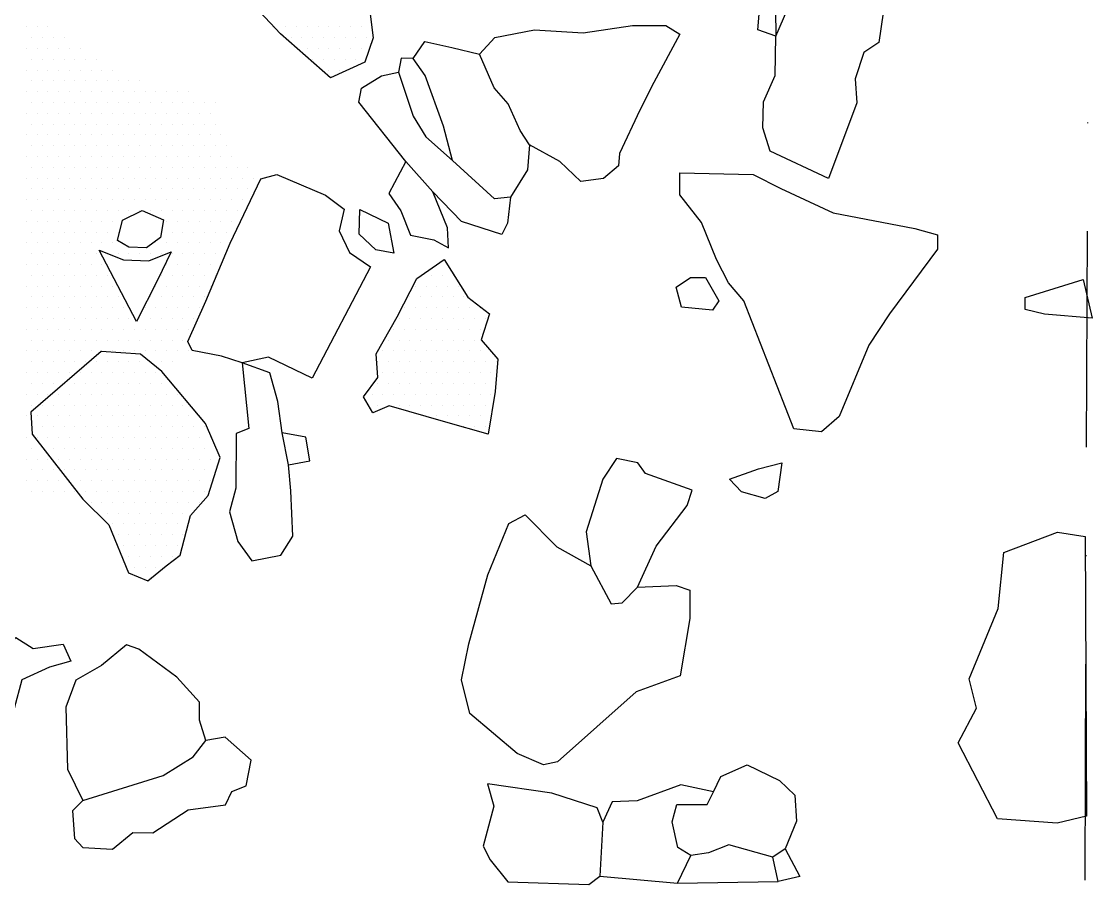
# Model space of a CAD drawing. Header units: metres. Extents: x 106 to 338, y -1660 to -1318.
# Drawn here: x 208.8 to 333.1, y -1660.5 to -1560.6 of the extents above; entities that cross this region are included whole.
import ezdxf

# ---------------------------------------------------------------- set-up
doc = ezdxf.new("R2010")
doc.units = ezdxf.units.M
doc.header["$LTSCALE"] = 25
doc.header["$MEASUREMENT"] = 0
doc.linetypes.add('STRICHPUNKTX2', pattern=[2, 1, -0.5, 0, -0.5])
doc.layers.get('0').update_dxf_attribs({"linetype": 'CONTINUOUS'})
for name, color, linetype in [('GRABUNGSGRENZE', 3, 'STRICHPUNKTX2'), ('STEINE', 4, 'CONTINUOUS'), ('STEINESCHRAFF', 4, 'CONTINUOUS')]:
    doc.layers.add(name, color=color, linetype=linetype)

# ---------------------------------------------------------------- blocks, each defined once
blk = doc.blocks.new('*X3')
at = {"color": 0}
for p, q in [((209.375, -1561.25), (209.375, -1561.25)), ((210.625, -1561.25), (210.625, -1561.25)), ((211.875, -1561.25), (211.875, -1561.25)), ((210, -1562.5), (210, -1562.5)), ((211.25, -1562.5), (211.25, -1562.5)), ((212.5, -1562.5), (212.5, -1562.5)), ((213.75, -1562.5), (213.75, -1562.5)), ((209.375, -1563.75), (209.375, -1563.75)), ((210.625, -1563.75), (210.625, -1563.75)), ((211.875, -1563.75), (211.875, -1563.75)), ((213.125, -1563.75), (213.125, -1563.75)), ((214.375, -1563.75), (214.375, -1563.75)), ((215.625, -1563.75), (215.625, -1563.75)), ((210, -1565), (210, -1565)), ((211.25, -1565), (211.25, -1565)), ((212.5, -1565), (212.5, -1565)), ((213.75, -1565), (213.75, -1565)), ((215, -1565), (215, -1565)), ((216.25, -1565), (216.25, -1565)), ((217.5, -1565), (217.5, -1565)), ((209.375, -1566.25), (209.375, -1566.25)), ((210.625, -1566.25), (210.625, -1566.25)), ((211.875, -1566.25), (211.875, -1566.25)), ((213.125, -1566.25), (213.125, -1566.25)), ((214.375, -1566.25), (214.375, -1566.25)), ((215.625, -1566.25), (215.625, -1566.25)), ((216.875, -1566.25), (216.875, -1566.25)), ((218.125, -1566.25), (218.125, -1566.25)), ((219.375, -1566.25), (219.375, -1566.25)), ((210, -1567.5), (210, -1567.5)), ((211.25, -1567.5), (211.25, -1567.5)), ((212.5, -1567.5), (212.5, -1567.5)), ((213.75, -1567.5), (213.75, -1567.5)), ((215, -1567.5), (215, -1567.5)), ((216.25, -1567.5), (216.25, -1567.5)), ((217.5, -1567.5), (217.5, -1567.5)), ((218.75, -1567.5), (218.75, -1567.5)), ((220, -1567.5), (220, -1567.5)), ((221.25, -1567.5), (221.25, -1567.5)), ((222.5, -1567.5), (222.5, -1567.5)), ((209.375, -1568.75), (209.375, -1568.75)), ((210.625, -1568.75), (210.625, -1568.75)), ((211.875, -1568.75), (211.875, -1568.75)), ((213.125, -1568.75), (213.125, -1568.75)), ((214.375, -1568.75), (214.375, -1568.75)), ((215.625, -1568.75), (215.625, -1568.75)), ((216.875, -1568.75), (216.875, -1568.75)), ((218.125, -1568.75), (218.125, -1568.75)), ((219.375, -1568.75), (219.375, -1568.75)), ((220.625, -1568.75), (220.625, -1568.75)), ((221.875, -1568.75), (221.875, -1568.75)), ((223.125, -1568.75), (223.125, -1568.75)), ((224.375, -1568.75), (224.375, -1568.75)), ((225.625, -1568.75), (225.625, -1568.75)), ((226.875, -1568.75), (226.875, -1568.75)), ((228.125, -1568.75), (228.125, -1568.75)), ((210, -1570), (210, -1570)), ((211.25, -1570), (211.25, -1570)), ((212.5, -1570), (212.5, -1570)), ((213.75, -1570), (213.75, -1570)), ((215, -1570), (215, -1570)), ((216.25, -1570), (216.25, -1570)), ((217.5, -1570), (217.5, -1570)), ((218.75, -1570), (218.75, -1570)), ((220, -1570), (220, -1570)), ((221.25, -1570), (221.25, -1570)), ((222.5, -1570), (222.5, -1570)), ((223.75, -1570), (223.75, -1570)), ((225, -1570), (225, -1570)), ((226.25, -1570), (226.25, -1570)), ((227.5, -1570), (227.5, -1570)), ((228.75, -1570), (228.75, -1570)), ((230, -1570), (230, -1570)), ((231.25, -1570), (231.25, -1570)), ((209.375, -1571.25), (209.375, -1571.25)), ((210.625, -1571.25), (210.625, -1571.25)), ((211.875, -1571.25), (211.875, -1571.25)), ((213.125, -1571.25), (213.125, -1571.25)), ((214.375, -1571.25), (214.375, -1571.25)), ((215.625, -1571.25), (215.625, -1571.25)), ((216.875, -1571.25), (216.875, -1571.25)), ((218.125, -1571.25), (218.125, -1571.25)), ((219.375, -1571.25), (219.375, -1571.25)), ((220.625, -1571.25), (220.625, -1571.25)), ((221.875, -1571.25), (221.875, -1571.25)), ((223.125, -1571.25), (223.125, -1571.25)), ((224.375, -1571.25), (224.375, -1571.25)), ((225.625, -1571.25), (225.625, -1571.25)), ((226.875, -1571.25), (226.875, -1571.25)), ((228.125, -1571.25), (228.125, -1571.25)), ((229.375, -1571.25), (229.375, -1571.25)), ((230.625, -1571.25), (230.625, -1571.25)), ((210, -1572.5), (210, -1572.5)), ((211.25, -1572.5), (211.25, -1572.5)), ((212.5, -1572.5), (212.5, -1572.5)), ((213.75, -1572.5), (213.75, -1572.5)), ((215, -1572.5), (215, -1572.5)), ((216.25, -1572.5), (216.25, -1572.5)), ((217.5, -1572.5), (217.5, -1572.5)), ((218.75, -1572.5), (218.75, -1572.5)), ((220, -1572.5), (220, -1572.5)), ((221.25, -1572.5), (221.25, -1572.5)), ((222.5, -1572.5), (222.5, -1572.5)), ((223.75, -1572.5), (223.75, -1572.5)), ((225, -1572.5), (225, -1572.5)), ((226.25, -1572.5), (226.25, -1572.5)), ((227.5, -1572.5), (227.5, -1572.5)), ((228.75, -1572.5), (228.75, -1572.5)), ((230, -1572.5), (230, -1572.5)), ((231.25, -1572.5), (231.25, -1572.5)), ((209.375, -1573.75), (209.375, -1573.75)), ((210.625, -1573.75), (210.625, -1573.75)), ((211.875, -1573.75), (211.875, -1573.75)), ((213.125, -1573.75), (213.125, -1573.75)), ((214.375, -1573.75), (214.375, -1573.75)), ((215.625, -1573.75), (215.625, -1573.75)), ((216.875, -1573.75), (216.875, -1573.75)), ((218.125, -1573.75), (218.125, -1573.75)), ((219.375, -1573.75), (219.375, -1573.75)), ((220.625, -1573.75), (220.625, -1573.75)), ((221.875, -1573.75), (221.875, -1573.75)), ((223.125, -1573.75), (223.125, -1573.75)), ((224.375, -1573.75), (224.375, -1573.75)), ((225.625, -1573.75), (225.625, -1573.75)), ((226.875, -1573.75), (226.875, -1573.75)), ((228.125, -1573.75), (228.125, -1573.75)), ((229.375, -1573.75), (229.375, -1573.75)), ((230.625, -1573.75), (230.625, -1573.75)), ((231.875, -1573.75), (231.875, -1573.75)), ((210, -1575), (210, -1575)), ((211.25, -1575), (211.25, -1575)), ((212.5, -1575), (212.5, -1575)), ((213.75, -1575), (213.75, -1575)), ((215, -1575), (215, -1575)), ((216.25, -1575), (216.25, -1575)), ((217.5, -1575), (217.5, -1575)), ((218.75, -1575), (218.75, -1575)), ((220, -1575), (220, -1575)), ((221.25, -1575), (221.25, -1575)), ((222.5, -1575), (222.5, -1575)), ((223.75, -1575), (223.75, -1575)), ((225, -1575), (225, -1575)), ((226.25, -1575), (226.25, -1575)), ((227.5, -1575), (227.5, -1575)), ((228.75, -1575), (228.75, -1575)), ((230, -1575), (230, -1575)), ((231.25, -1575), (231.25, -1575)), ((232.5, -1575), (232.5, -1575)), ((209.375, -1576.25), (209.375, -1576.25)), ((210.625, -1576.25), (210.625, -1576.25)), ((211.875, -1576.25), (211.875, -1576.25)), ((213.125, -1576.25), (213.125, -1576.25)), ((214.375, -1576.25), (214.375, -1576.25)), ((215.625, -1576.25), (215.625, -1576.25)), ((216.875, -1576.25), (216.875, -1576.25)), ((218.125, -1576.25), (218.125, -1576.25)), ((219.375, -1576.25), (219.375, -1576.25)), ((220.625, -1576.25), (220.625, -1576.25)), ((221.875, -1576.25), (221.875, -1576.25)), ((223.125, -1576.25), (223.125, -1576.25)), ((224.375, -1576.25), (224.375, -1576.25)), ((225.625, -1576.25), (225.625, -1576.25)), ((226.875, -1576.25), (226.875, -1576.25)), ((228.125, -1576.25), (228.125, -1576.25)), ((229.375, -1576.25), (229.375, -1576.25)), ((230.625, -1576.25), (230.625, -1576.25)), ((231.875, -1576.25), (231.875, -1576.25)), ((233.125, -1576.25), (233.125, -1576.25)), ((210, -1577.5), (210, -1577.5)), ((211.25, -1577.5), (211.25, -1577.5)), ((212.5, -1577.5), (212.5, -1577.5)), ((213.75, -1577.5), (213.75, -1577.5)), ((215, -1577.5), (215, -1577.5)), ((216.25, -1577.5), (216.25, -1577.5)), ((217.5, -1577.5), (217.5, -1577.5)), ((218.75, -1577.5), (218.75, -1577.5)), ((220, -1577.5), (220, -1577.5)), ((221.25, -1577.5), (221.25, -1577.5)), ((222.5, -1577.5), (222.5, -1577.5)), ((223.75, -1577.5), (223.75, -1577.5)), ((225, -1577.5), (225, -1577.5)), ((226.25, -1577.5), (226.25, -1577.5)), ((227.5, -1577.5), (227.5, -1577.5)), ((228.75, -1577.5), (228.75, -1577.5)), ((230, -1577.5), (230, -1577.5)), ((231.25, -1577.5), (231.25, -1577.5)), ((232.5, -1577.5), (232.5, -1577.5)), ((233.75, -1577.5), (233.75, -1577.5)), ((235, -1577.5), (235, -1577.5)), ((209.375, -1578.75), (209.375, -1578.75)), ((210.625, -1578.75), (210.625, -1578.75)), ((211.875, -1578.75), (211.875, -1578.75)), ((213.125, -1578.75), (213.125, -1578.75)), ((214.375, -1578.75), (214.375, -1578.75)), ((215.625, -1578.75), (215.625, -1578.75)), ((216.875, -1578.75), (216.875, -1578.75)), ((218.125, -1578.75), (218.125, -1578.75)), ((219.375, -1578.75), (219.375, -1578.75)), ((220.625, -1578.75), (220.625, -1578.75)), ((221.875, -1578.75), (221.875, -1578.75)), ((223.125, -1578.75), (223.125, -1578.75)), ((224.375, -1578.75), (224.375, -1578.75)), ((225.625, -1578.75), (225.625, -1578.75)), ((226.875, -1578.75), (226.875, -1578.75)), ((228.125, -1578.75), (228.125, -1578.75)), ((229.375, -1578.75), (229.375, -1578.75)), ((230.625, -1578.75), (230.625, -1578.75)), ((231.875, -1578.75), (231.875, -1578.75)), ((233.125, -1578.75), (233.125, -1578.75)), ((234.375, -1578.75), (234.375, -1578.75)), ((235.625, -1578.75), (235.625, -1578.75)), ((210, -1580), (210, -1580)), ((211.25, -1580), (211.25, -1580)), ((212.5, -1580), (212.5, -1580)), ((213.75, -1580), (213.75, -1580)), ((215, -1580), (215, -1580)), ((216.25, -1580), (216.25, -1580)), ((217.5, -1580), (217.5, -1580)), ((218.75, -1580), (218.75, -1580)), ((220, -1580), (220, -1580)), ((221.25, -1580), (221.25, -1580)), ((222.5, -1580), (222.5, -1580)), ((223.75, -1580), (223.75, -1580)), ((225, -1580), (225, -1580)), ((226.25, -1580), (226.25, -1580)), ((227.5, -1580), (227.5, -1580)), ((228.75, -1580), (228.75, -1580)), ((230, -1580), (230, -1580)), ((231.25, -1580), (231.25, -1580)), ((232.5, -1580), (232.5, -1580)), ((233.75, -1580), (233.75, -1580)), ((235, -1580), (235, -1580)), ((209.375, -1581.25), (209.375, -1581.25)), ((210.625, -1581.25), (210.625, -1581.25)), ((211.875, -1581.25), (211.875, -1581.25)), ((213.125, -1581.25), (213.125, -1581.25)), ((214.375, -1581.25), (214.375, -1581.25)), ((215.625, -1581.25), (215.625, -1581.25)), ((216.875, -1581.25), (216.875, -1581.25)), ((218.125, -1581.25), (218.125, -1581.25)), ((219.375, -1581.25), (219.375, -1581.25)), ((220.625, -1581.25), (220.625, -1581.25)), ((221.875, -1581.25), (221.875, -1581.25)), ((223.125, -1581.25), (223.125, -1581.25)), ((224.375, -1581.25), (224.375, -1581.25)), ((225.625, -1581.25), (225.625, -1581.25)), ((226.875, -1581.25), (226.875, -1581.25)), ((228.125, -1581.25), (228.125, -1581.25)), ((229.375, -1581.25), (229.375, -1581.25)), ((230.625, -1581.25), (230.625, -1581.25)), ((231.875, -1581.25), (231.875, -1581.25)), ((233.125, -1581.25), (233.125, -1581.25)), ((234.375, -1581.25), (234.375, -1581.25)), ((210, -1582.5), (210, -1582.5)), ((211.25, -1582.5), (211.25, -1582.5)), ((212.5, -1582.5), (212.5, -1582.5)), ((213.75, -1582.5), (213.75, -1582.5)), ((215, -1582.5), (215, -1582.5)), ((216.25, -1582.5), (216.25, -1582.5)), ((217.5, -1582.5), (217.5, -1582.5)), ((218.75, -1582.5), (218.75, -1582.5)), ((220, -1582.5), (220, -1582.5)), ((221.25, -1582.5), (221.25, -1582.5)), ((222.5, -1582.5), (222.5, -1582.5)), ((223.75, -1582.5), (223.75, -1582.5)), ((225, -1582.5), (225, -1582.5)), ((226.25, -1582.5), (226.25, -1582.5)), ((227.5, -1582.5), (227.5, -1582.5)), ((228.75, -1582.5), (228.75, -1582.5)), ((230, -1582.5), (230, -1582.5)), ((231.25, -1582.5), (231.25, -1582.5)), ((232.5, -1582.5), (232.5, -1582.5)), ((233.75, -1582.5), (233.75, -1582.5)), ((209.375, -1583.75), (209.375, -1583.75)), ((210.625, -1583.75), (210.625, -1583.75)), ((211.875, -1583.75), (211.875, -1583.75)), ((213.125, -1583.75), (213.125, -1583.75)), ((214.375, -1583.75), (214.375, -1583.75)), ((215.625, -1583.75), (215.625, -1583.75)), ((216.875, -1583.75), (216.875, -1583.75)), ((218.125, -1583.75), (218.125, -1583.75)), ((219.375, -1583.75), (219.375, -1583.75)), ((225.625, -1583.75), (225.625, -1583.75)), ((226.875, -1583.75), (226.875, -1583.75)), ((228.125, -1583.75), (228.125, -1583.75)), ((229.375, -1583.75), (229.375, -1583.75)), ((230.625, -1583.75), (230.625, -1583.75)), ((231.875, -1583.75), (231.875, -1583.75)), ((233.125, -1583.75), (233.125, -1583.75)), ((210, -1585), (210, -1585)), ((211.25, -1585), (211.25, -1585)), ((212.5, -1585), (212.5, -1585)), ((213.75, -1585), (213.75, -1585)), ((215, -1585), (215, -1585)), ((216.25, -1585), (216.25, -1585)), ((217.5, -1585), (217.5, -1585)), ((218.75, -1585), (218.75, -1585)), ((220, -1585), (220, -1585)), ((226.25, -1585), (226.25, -1585)), ((227.5, -1585), (227.5, -1585)), ((228.75, -1585), (228.75, -1585)), ((230, -1585), (230, -1585)), ((231.25, -1585), (231.25, -1585)), ((232.5, -1585), (232.5, -1585)), ((209.375, -1586.25), (209.375, -1586.25)), ((210.625, -1586.25), (210.625, -1586.25)), ((211.875, -1586.25), (211.875, -1586.25)), ((213.125, -1586.25), (213.125, -1586.25)), ((214.375, -1586.25), (214.375, -1586.25)), ((215.625, -1586.25), (215.625, -1586.25)), ((216.875, -1586.25), (216.875, -1586.25)), ((218.125, -1586.25), (218.125, -1586.25)), ((219.375, -1586.25), (219.375, -1586.25)), ((224.375, -1586.25), (224.375, -1586.25)), ((225.625, -1586.25), (225.625, -1586.25)), ((226.875, -1586.25), (226.875, -1586.25)), ((228.125, -1586.25), (228.125, -1586.25)), ((229.375, -1586.25), (229.375, -1586.25)), ((230.625, -1586.25), (230.625, -1586.25)), ((231.875, -1586.25), (231.875, -1586.25)), ((210, -1587.5), (210, -1587.5)), ((211.25, -1587.5), (211.25, -1587.5)), ((212.5, -1587.5), (212.5, -1587.5)), ((213.75, -1587.5), (213.75, -1587.5)), ((215, -1587.5), (215, -1587.5)), ((216.25, -1587.5), (216.25, -1587.5)), ((217.5, -1587.5), (217.5, -1587.5)), ((220, -1587.5), (220, -1587.5)), ((221.25, -1587.5), (221.25, -1587.5)), ((222.5, -1587.5), (222.5, -1587.5)), ((223.75, -1587.5), (223.75, -1587.5)), ((225, -1587.5), (225, -1587.5)), ((226.25, -1587.5), (226.25, -1587.5)), ((227.5, -1587.5), (227.5, -1587.5)), ((228.75, -1587.5), (228.75, -1587.5)), ((230, -1587.5), (230, -1587.5)), ((231.25, -1587.5), (231.25, -1587.5)), ((209.375, -1588.75), (209.375, -1588.75)), ((210.625, -1588.75), (210.625, -1588.75)), ((211.875, -1588.75), (211.875, -1588.75)), ((213.125, -1588.75), (213.125, -1588.75)), ((214.375, -1588.75), (214.375, -1588.75)), ((215.625, -1588.75), (215.625, -1588.75)), ((216.875, -1588.75), (216.875, -1588.75)), ((218.125, -1588.75), (218.125, -1588.75)), ((225.625, -1588.75), (225.625, -1588.75)), ((226.875, -1588.75), (226.875, -1588.75)), ((228.125, -1588.75), (228.125, -1588.75)), ((229.375, -1588.75), (229.375, -1588.75)), ((230.625, -1588.75), (230.625, -1588.75)), ((231.875, -1588.75), (231.875, -1588.75)), ((210, -1590), (210, -1590)), ((211.25, -1590), (211.25, -1590)), ((212.5, -1590), (212.5, -1590)), ((213.75, -1590), (213.75, -1590)), ((215, -1590), (215, -1590)), ((216.25, -1590), (216.25, -1590)), ((217.5, -1590), (217.5, -1590)), ((218.75, -1590), (218.75, -1590)), ((225, -1590), (225, -1590)), ((226.25, -1590), (226.25, -1590)), ((227.5, -1590), (227.5, -1590)), ((228.75, -1590), (228.75, -1590)), ((230, -1590), (230, -1590)), ((231.25, -1590), (231.25, -1590)), ((209.375, -1591.25), (209.375, -1591.25)), ((210.625, -1591.25), (210.625, -1591.25)), ((211.875, -1591.25), (211.875, -1591.25)), ((213.125, -1591.25), (213.125, -1591.25)), ((214.375, -1591.25), (214.375, -1591.25)), ((215.625, -1591.25), (215.625, -1591.25)), ((216.875, -1591.25), (216.875, -1591.25)), ((218.125, -1591.25), (218.125, -1591.25)), ((219.375, -1591.25), (219.375, -1591.25)), ((224.375, -1591.25), (224.375, -1591.25)), ((225.625, -1591.25), (225.625, -1591.25)), ((226.875, -1591.25), (226.875, -1591.25)), ((228.125, -1591.25), (228.125, -1591.25)), ((229.375, -1591.25), (229.375, -1591.25)), ((230.625, -1591.25), (230.625, -1591.25)), ((210, -1592.5), (210, -1592.5)), ((211.25, -1592.5), (211.25, -1592.5)), ((212.5, -1592.5), (212.5, -1592.5)), ((213.75, -1592.5), (213.75, -1592.5)), ((215, -1592.5), (215, -1592.5)), ((216.25, -1592.5), (216.25, -1592.5)), ((217.5, -1592.5), (217.5, -1592.5)), ((218.75, -1592.5), (218.75, -1592.5)), ((220, -1592.5), (220, -1592.5)), ((223.75, -1592.5), (223.75, -1592.5)), ((225, -1592.5), (225, -1592.5)), ((226.25, -1592.5), (226.25, -1592.5)), ((227.5, -1592.5), (227.5, -1592.5)), ((228.75, -1592.5), (228.75, -1592.5)), ((230, -1592.5), (230, -1592.5)), ((209.375, -1593.75), (209.375, -1593.75)), ((210.625, -1593.75), (210.625, -1593.75)), ((211.875, -1593.75), (211.875, -1593.75)), ((213.125, -1593.75), (213.125, -1593.75)), ((214.375, -1593.75), (214.375, -1593.75)), ((215.625, -1593.75), (215.625, -1593.75)), ((216.875, -1593.75), (216.875, -1593.75)), ((218.125, -1593.75), (218.125, -1593.75)), ((219.375, -1593.75), (219.375, -1593.75)), ((220.625, -1593.75), (220.625, -1593.75)), ((223.125, -1593.75), (223.125, -1593.75)), ((224.375, -1593.75), (224.375, -1593.75)), ((225.625, -1593.75), (225.625, -1593.75)), ((226.875, -1593.75), (226.875, -1593.75)), ((228.125, -1593.75), (228.125, -1593.75)), ((229.375, -1593.75), (229.375, -1593.75)), ((210, -1595), (210, -1595)), ((211.25, -1595), (211.25, -1595)), ((212.5, -1595), (212.5, -1595)), ((213.75, -1595), (213.75, -1595)), ((215, -1595), (215, -1595)), ((216.25, -1595), (216.25, -1595)), ((217.5, -1595), (217.5, -1595)), ((218.75, -1595), (218.75, -1595)), ((220, -1595), (220, -1595)), ((221.25, -1595), (221.25, -1595)), ((222.5, -1595), (222.5, -1595)), ((223.75, -1595), (223.75, -1595)), ((225, -1595), (225, -1595)), ((226.25, -1595), (226.25, -1595)), ((227.5, -1595), (227.5, -1595)), ((228.75, -1595), (228.75, -1595)), ((209.375, -1596.25), (209.375, -1596.25)), ((210.625, -1596.25), (210.625, -1596.25)), ((211.875, -1596.25), (211.875, -1596.25)), ((213.125, -1596.25), (213.125, -1596.25)), ((214.375, -1596.25), (214.375, -1596.25)), ((215.625, -1596.25), (215.625, -1596.25)), ((216.875, -1596.25), (216.875, -1596.25)), ((218.125, -1596.25), (218.125, -1596.25)), ((219.375, -1596.25), (219.375, -1596.25)), ((220.625, -1596.25), (220.625, -1596.25)), ((221.875, -1596.25), (221.875, -1596.25)), ((223.125, -1596.25), (223.125, -1596.25)), ((224.375, -1596.25), (224.375, -1596.25)), ((225.625, -1596.25), (225.625, -1596.25)), ((226.875, -1596.25), (226.875, -1596.25)), ((228.125, -1596.25), (228.125, -1596.25)), ((210, -1597.5), (210, -1597.5)), ((211.25, -1597.5), (211.25, -1597.5)), ((212.5, -1597.5), (212.5, -1597.5)), ((213.75, -1597.5), (213.75, -1597.5)), ((215, -1597.5), (215, -1597.5)), ((216.25, -1597.5), (216.25, -1597.5)), ((217.5, -1597.5), (217.5, -1597.5)), ((218.75, -1597.5), (218.75, -1597.5)), ((220, -1597.5), (220, -1597.5)), ((221.25, -1597.5), (221.25, -1597.5)), ((222.5, -1597.5), (222.5, -1597.5)), ((223.75, -1597.5), (223.75, -1597.5)), ((225, -1597.5), (225, -1597.5)), ((226.25, -1597.5), (226.25, -1597.5)), ((227.5, -1597.5), (227.5, -1597.5)), ((209.375, -1598.75), (209.375, -1598.75)), ((210.625, -1598.75), (210.625, -1598.75)), ((211.875, -1598.75), (211.875, -1598.75)), ((213.125, -1598.75), (213.125, -1598.75)), ((214.375, -1598.75), (214.375, -1598.75)), ((215.625, -1598.75), (215.625, -1598.75)), ((216.875, -1598.75), (216.875, -1598.75)), ((218.125, -1598.75), (218.125, -1598.75)), ((219.375, -1598.75), (219.375, -1598.75)), ((220.625, -1598.75), (220.625, -1598.75)), ((221.875, -1598.75), (221.875, -1598.75)), ((223.125, -1598.75), (223.125, -1598.75)), ((224.375, -1598.75), (224.375, -1598.75)), ((225.625, -1598.75), (225.625, -1598.75)), ((226.875, -1598.75), (226.875, -1598.75)), ((228.125, -1598.75), (228.125, -1598.75)), ((210, -1600), (210, -1600)), ((211.25, -1600), (211.25, -1600)), ((212.5, -1600), (212.5, -1600)), ((213.75, -1600), (213.75, -1600)), ((215, -1600), (215, -1600)), ((216.25, -1600), (216.25, -1600)), ((223.75, -1600), (223.75, -1600)), ((225, -1600), (225, -1600)), ((226.25, -1600), (226.25, -1600)), ((209.375, -1601.25), (209.375, -1601.25)), ((210.625, -1601.25), (210.625, -1601.25)), ((211.875, -1601.25), (211.875, -1601.25)), ((213.125, -1601.25), (213.125, -1601.25)), ((214.375, -1601.25), (214.375, -1601.25)), ((210, -1602.5), (210, -1602.5)), ((211.25, -1602.5), (211.25, -1602.5)), ((212.5, -1602.5), (212.5, -1602.5)), ((209.375, -1603.75), (209.375, -1603.75)), ((210.625, -1603.75), (210.625, -1603.75)), ((211.875, -1603.75), (211.875, -1603.75)), ((210, -1605), (210, -1605)), ((209.375, -1606.25), (209.375, -1606.25)), ((209.375, -1608.75), (209.375, -1608.75)), ((210, -1610), (210, -1610)), ((211.25, -1610), (211.25, -1610)), ((209.375, -1611.25), (209.375, -1611.25)), ((210.625, -1611.25), (210.625, -1611.25)), ((211.875, -1611.25), (211.875, -1611.25)), ((210, -1612.5), (210, -1612.5)), ((211.25, -1612.5), (211.25, -1612.5)), ((212.5, -1612.5), (212.5, -1612.5)), ((209.375, -1613.75), (209.375, -1613.75)), ((210.625, -1613.75), (210.625, -1613.75)), ((211.875, -1613.75), (211.875, -1613.75)), ((213.125, -1613.75), (213.125, -1613.75)), ((210, -1615), (210, -1615)), ((211.25, -1615), (211.25, -1615)), ((212.5, -1615), (212.5, -1615)), ((213.75, -1615), (213.75, -1615)), ((215, -1615), (215, -1615))]:
    blk.add_line(p, q, dxfattribs=at)
blk = doc.blocks.new('*X4')
at = {"color": 0}
for p, q in [((238.125, -1561.25), (238.125, -1561.25)), ((239.375, -1561.25), (239.375, -1561.25)), ((240.625, -1561.25), (240.625, -1561.25)), ((241.875, -1561.25), (241.875, -1561.25)), ((243.125, -1561.25), (243.125, -1561.25)), ((244.375, -1561.25), (244.375, -1561.25)), ((245.625, -1561.25), (245.625, -1561.25)), ((246.875, -1561.25), (246.875, -1561.25)), ((248.125, -1561.25), (248.125, -1561.25)), ((240, -1562.5), (240, -1562.5)), ((241.25, -1562.5), (241.25, -1562.5)), ((242.5, -1562.5), (242.5, -1562.5)), ((243.75, -1562.5), (243.75, -1562.5)), ((245, -1562.5), (245, -1562.5)), ((246.25, -1562.5), (246.25, -1562.5)), ((247.5, -1562.5), (247.5, -1562.5)), ((248.75, -1562.5), (248.75, -1562.5)), ((241.875, -1563.75), (241.875, -1563.75)), ((243.125, -1563.75), (243.125, -1563.75)), ((244.375, -1563.75), (244.375, -1563.75)), ((245.625, -1563.75), (245.625, -1563.75)), ((246.875, -1563.75), (246.875, -1563.75)), ((248.125, -1563.75), (248.125, -1563.75)), ((242.5, -1565), (242.5, -1565)), ((243.75, -1565), (243.75, -1565)), ((245, -1565), (245, -1565)), ((246.25, -1565), (246.25, -1565)), ((247.5, -1565), (247.5, -1565)), ((244.375, -1566.25), (244.375, -1566.25)), ((245.625, -1566.25), (245.625, -1566.25)), ((256.25, -1590), (256.25, -1590)), ((257.5, -1590), (257.5, -1590)), ((258.75, -1590), (258.75, -1590)), ((254.375, -1591.25), (254.375, -1591.25)), ((255.625, -1591.25), (255.625, -1591.25)), ((256.875, -1591.25), (256.875, -1591.25)), ((258.125, -1591.25), (258.125, -1591.25)), ((259.375, -1591.25), (259.375, -1591.25)), ((253.75, -1592.5), (253.75, -1592.5)), ((255, -1592.5), (255, -1592.5)), ((256.25, -1592.5), (256.25, -1592.5)), ((257.5, -1592.5), (257.5, -1592.5)), ((258.75, -1592.5), (258.75, -1592.5)), ((260, -1592.5), (260, -1592.5)), ((253.125, -1593.75), (253.125, -1593.75)), ((254.375, -1593.75), (254.375, -1593.75)), ((255.625, -1593.75), (255.625, -1593.75)), ((256.875, -1593.75), (256.875, -1593.75)), ((258.125, -1593.75), (258.125, -1593.75)), ((259.375, -1593.75), (259.375, -1593.75)), ((260.625, -1593.75), (260.625, -1593.75)), ((261.875, -1593.75), (261.875, -1593.75)), ((252.5, -1595), (252.5, -1595)), ((253.75, -1595), (253.75, -1595)), ((255, -1595), (255, -1595)), ((256.25, -1595), (256.25, -1595)), ((257.5, -1595), (257.5, -1595)), ((258.75, -1595), (258.75, -1595)), ((260, -1595), (260, -1595)), ((261.25, -1595), (261.25, -1595)), ((262.5, -1595), (262.5, -1595)), ((251.875, -1596.25), (251.875, -1596.25)), ((253.125, -1596.25), (253.125, -1596.25)), ((254.375, -1596.25), (254.375, -1596.25)), ((255.625, -1596.25), (255.625, -1596.25)), ((256.875, -1596.25), (256.875, -1596.25)), ((258.125, -1596.25), (258.125, -1596.25)), ((259.375, -1596.25), (259.375, -1596.25)), ((260.625, -1596.25), (260.625, -1596.25)), ((261.875, -1596.25), (261.875, -1596.25)), ((251.25, -1597.5), (251.25, -1597.5)), ((252.5, -1597.5), (252.5, -1597.5)), ((253.75, -1597.5), (253.75, -1597.5)), ((255, -1597.5), (255, -1597.5)), ((256.25, -1597.5), (256.25, -1597.5)), ((257.5, -1597.5), (257.5, -1597.5)), ((258.75, -1597.5), (258.75, -1597.5)), ((260, -1597.5), (260, -1597.5)), ((261.25, -1597.5), (261.25, -1597.5)), ((250.625, -1598.75), (250.625, -1598.75)), ((251.875, -1598.75), (251.875, -1598.75)), ((253.125, -1598.75), (253.125, -1598.75)), ((254.375, -1598.75), (254.375, -1598.75)), ((255.625, -1598.75), (255.625, -1598.75)), ((256.875, -1598.75), (256.875, -1598.75)), ((258.125, -1598.75), (258.125, -1598.75)), ((259.375, -1598.75), (259.375, -1598.75)), ((260.625, -1598.75), (260.625, -1598.75)), ((261.875, -1598.75), (261.875, -1598.75)), ((217.5, -1600), (217.5, -1600)), ((218.75, -1600), (218.75, -1600)), ((220, -1600), (220, -1600)), ((221.25, -1600), (221.25, -1600)), ((222.5, -1600), (222.5, -1600)), ((250, -1600), (250, -1600)), ((251.25, -1600), (251.25, -1600)), ((252.5, -1600), (252.5, -1600)), ((253.75, -1600), (253.75, -1600)), ((255, -1600), (255, -1600)), ((256.25, -1600), (256.25, -1600)), ((257.5, -1600), (257.5, -1600)), ((258.75, -1600), (258.75, -1600)), ((260, -1600), (260, -1600)), ((261.25, -1600), (261.25, -1600)), ((262.5, -1600), (262.5, -1600)), ((263.75, -1600), (263.75, -1600)), ((215.625, -1601.25), (215.625, -1601.25)), ((216.875, -1601.25), (216.875, -1601.25)), ((218.125, -1601.25), (218.125, -1601.25)), ((219.375, -1601.25), (219.375, -1601.25)), ((220.625, -1601.25), (220.625, -1601.25)), ((221.875, -1601.25), (221.875, -1601.25)), ((223.125, -1601.25), (223.125, -1601.25)), ((224.375, -1601.25), (224.375, -1601.25)), ((250.625, -1601.25), (250.625, -1601.25)), ((251.875, -1601.25), (251.875, -1601.25)), ((253.125, -1601.25), (253.125, -1601.25)), ((254.375, -1601.25), (254.375, -1601.25)), ((255.625, -1601.25), (255.625, -1601.25)), ((256.875, -1601.25), (256.875, -1601.25)), ((258.125, -1601.25), (258.125, -1601.25)), ((259.375, -1601.25), (259.375, -1601.25)), ((260.625, -1601.25), (260.625, -1601.25)), ((261.875, -1601.25), (261.875, -1601.25)), ((263.125, -1601.25), (263.125, -1601.25)), ((213.75, -1602.5), (213.75, -1602.5)), ((215, -1602.5), (215, -1602.5)), ((216.25, -1602.5), (216.25, -1602.5)), ((217.5, -1602.5), (217.5, -1602.5)), ((218.75, -1602.5), (218.75, -1602.5)), ((220, -1602.5), (220, -1602.5)), ((221.25, -1602.5), (221.25, -1602.5)), ((222.5, -1602.5), (222.5, -1602.5)), ((223.75, -1602.5), (223.75, -1602.5)), ((225, -1602.5), (225, -1602.5)), ((250, -1602.5), (250, -1602.5)), ((251.25, -1602.5), (251.25, -1602.5)), ((252.5, -1602.5), (252.5, -1602.5)), ((253.75, -1602.5), (253.75, -1602.5)), ((255, -1602.5), (255, -1602.5)), ((256.25, -1602.5), (256.25, -1602.5)), ((257.5, -1602.5), (257.5, -1602.5)), ((258.75, -1602.5), (258.75, -1602.5)), ((260, -1602.5), (260, -1602.5)), ((261.25, -1602.5), (261.25, -1602.5)), ((262.5, -1602.5), (262.5, -1602.5)), ((213.125, -1603.75), (213.125, -1603.75)), ((214.375, -1603.75), (214.375, -1603.75)), ((215.625, -1603.75), (215.625, -1603.75)), ((216.875, -1603.75), (216.875, -1603.75)), ((218.125, -1603.75), (218.125, -1603.75)), ((219.375, -1603.75), (219.375, -1603.75)), ((220.625, -1603.75), (220.625, -1603.75)), ((221.875, -1603.75), (221.875, -1603.75)), ((223.125, -1603.75), (223.125, -1603.75)), ((224.375, -1603.75), (224.375, -1603.75)), ((225.625, -1603.75), (225.625, -1603.75)), ((226.875, -1603.75), (226.875, -1603.75)), ((249.375, -1603.75), (249.375, -1603.75)), ((250.625, -1603.75), (250.625, -1603.75)), ((251.875, -1603.75), (251.875, -1603.75)), ((253.125, -1603.75), (253.125, -1603.75)), ((254.375, -1603.75), (254.375, -1603.75)), ((255.625, -1603.75), (255.625, -1603.75)), ((256.875, -1603.75), (256.875, -1603.75)), ((258.125, -1603.75), (258.125, -1603.75)), ((259.375, -1603.75), (259.375, -1603.75)), ((260.625, -1603.75), (260.625, -1603.75)), ((261.875, -1603.75), (261.875, -1603.75)), ((263.125, -1603.75), (263.125, -1603.75)), ((211.25, -1605), (211.25, -1605)), ((212.5, -1605), (212.5, -1605)), ((213.75, -1605), (213.75, -1605)), ((215, -1605), (215, -1605)), ((216.25, -1605), (216.25, -1605)), ((217.5, -1605), (217.5, -1605)), ((218.75, -1605), (218.75, -1605)), ((220, -1605), (220, -1605)), ((221.25, -1605), (221.25, -1605)), ((222.5, -1605), (222.5, -1605)), ((223.75, -1605), (223.75, -1605)), ((225, -1605), (225, -1605)), ((226.25, -1605), (226.25, -1605)), ((227.5, -1605), (227.5, -1605)), ((250, -1605), (250, -1605)), ((251.25, -1605), (251.25, -1605)), ((252.5, -1605), (252.5, -1605)), ((253.75, -1605), (253.75, -1605)), ((255, -1605), (255, -1605)), ((256.25, -1605), (256.25, -1605)), ((257.5, -1605), (257.5, -1605)), ((258.75, -1605), (258.75, -1605)), ((260, -1605), (260, -1605)), ((261.25, -1605), (261.25, -1605)), ((262.5, -1605), (262.5, -1605)), ((210.625, -1606.25), (210.625, -1606.25)), ((211.875, -1606.25), (211.875, -1606.25)), ((213.125, -1606.25), (213.125, -1606.25)), ((214.375, -1606.25), (214.375, -1606.25)), ((215.625, -1606.25), (215.625, -1606.25)), ((216.875, -1606.25), (216.875, -1606.25)), ((218.125, -1606.25), (218.125, -1606.25)), ((219.375, -1606.25), (219.375, -1606.25)), ((220.625, -1606.25), (220.625, -1606.25)), ((221.875, -1606.25), (221.875, -1606.25)), ((223.125, -1606.25), (223.125, -1606.25)), ((224.375, -1606.25), (224.375, -1606.25)), ((225.625, -1606.25), (225.625, -1606.25)), ((226.875, -1606.25), (226.875, -1606.25)), ((228.125, -1606.25), (228.125, -1606.25)), ((255.625, -1606.25), (255.625, -1606.25)), ((256.875, -1606.25), (256.875, -1606.25)), ((258.125, -1606.25), (258.125, -1606.25)), ((259.375, -1606.25), (259.375, -1606.25)), ((260.625, -1606.25), (260.625, -1606.25)), ((261.875, -1606.25), (261.875, -1606.25)), ((263.125, -1606.25), (263.125, -1606.25)), ((210, -1607.5), (210, -1607.5)), ((211.25, -1607.5), (211.25, -1607.5)), ((212.5, -1607.5), (212.5, -1607.5)), ((213.75, -1607.5), (213.75, -1607.5)), ((215, -1607.5), (215, -1607.5)), ((216.25, -1607.5), (216.25, -1607.5)), ((217.5, -1607.5), (217.5, -1607.5)), ((218.75, -1607.5), (218.75, -1607.5)), ((220, -1607.5), (220, -1607.5)), ((221.25, -1607.5), (221.25, -1607.5)), ((222.5, -1607.5), (222.5, -1607.5)), ((223.75, -1607.5), (223.75, -1607.5)), ((225, -1607.5), (225, -1607.5)), ((226.25, -1607.5), (226.25, -1607.5)), ((227.5, -1607.5), (227.5, -1607.5)), ((228.75, -1607.5), (228.75, -1607.5)), ((230, -1607.5), (230, -1607.5)), ((260, -1607.5), (260, -1607.5)), ((261.25, -1607.5), (261.25, -1607.5)), ((262.5, -1607.5), (262.5, -1607.5)), ((210.625, -1608.75), (210.625, -1608.75)), ((211.875, -1608.75), (211.875, -1608.75)), ((213.125, -1608.75), (213.125, -1608.75)), ((214.375, -1608.75), (214.375, -1608.75)), ((215.625, -1608.75), (215.625, -1608.75)), ((216.875, -1608.75), (216.875, -1608.75)), ((218.125, -1608.75), (218.125, -1608.75)), ((219.375, -1608.75), (219.375, -1608.75)), ((220.625, -1608.75), (220.625, -1608.75)), ((221.875, -1608.75), (221.875, -1608.75)), ((223.125, -1608.75), (223.125, -1608.75)), ((224.375, -1608.75), (224.375, -1608.75)), ((225.625, -1608.75), (225.625, -1608.75)), ((226.875, -1608.75), (226.875, -1608.75)), ((228.125, -1608.75), (228.125, -1608.75)), ((229.375, -1608.75), (229.375, -1608.75)), ((230.625, -1608.75), (230.625, -1608.75)), ((212.5, -1610), (212.5, -1610)), ((213.75, -1610), (213.75, -1610)), ((215, -1610), (215, -1610)), ((216.25, -1610), (216.25, -1610)), ((217.5, -1610), (217.5, -1610)), ((218.75, -1610), (218.75, -1610)), ((220, -1610), (220, -1610)), ((221.25, -1610), (221.25, -1610)), ((222.5, -1610), (222.5, -1610)), ((223.75, -1610), (223.75, -1610)), ((225, -1610), (225, -1610)), ((226.25, -1610), (226.25, -1610)), ((227.5, -1610), (227.5, -1610)), ((228.75, -1610), (228.75, -1610)), ((230, -1610), (230, -1610)), ((231.25, -1610), (231.25, -1610)), ((213.125, -1611.25), (213.125, -1611.25)), ((214.375, -1611.25), (214.375, -1611.25)), ((215.625, -1611.25), (215.625, -1611.25)), ((216.875, -1611.25), (216.875, -1611.25)), ((218.125, -1611.25), (218.125, -1611.25)), ((219.375, -1611.25), (219.375, -1611.25)), ((220.625, -1611.25), (220.625, -1611.25)), ((221.875, -1611.25), (221.875, -1611.25)), ((223.125, -1611.25), (223.125, -1611.25)), ((224.375, -1611.25), (224.375, -1611.25)), ((225.625, -1611.25), (225.625, -1611.25)), ((226.875, -1611.25), (226.875, -1611.25)), ((228.125, -1611.25), (228.125, -1611.25)), ((229.375, -1611.25), (229.375, -1611.25)), ((230.625, -1611.25), (230.625, -1611.25)), ((213.75, -1612.5), (213.75, -1612.5)), ((215, -1612.5), (215, -1612.5)), ((216.25, -1612.5), (216.25, -1612.5)), ((217.5, -1612.5), (217.5, -1612.5)), ((218.75, -1612.5), (218.75, -1612.5)), ((220, -1612.5), (220, -1612.5)), ((221.25, -1612.5), (221.25, -1612.5)), ((222.5, -1612.5), (222.5, -1612.5)), ((223.75, -1612.5), (223.75, -1612.5)), ((225, -1612.5), (225, -1612.5)), ((226.25, -1612.5), (226.25, -1612.5)), ((227.5, -1612.5), (227.5, -1612.5)), ((228.75, -1612.5), (228.75, -1612.5)), ((230, -1612.5), (230, -1612.5)), ((231.25, -1612.5), (231.25, -1612.5)), ((214.375, -1613.75), (214.375, -1613.75)), ((215.625, -1613.75), (215.625, -1613.75)), ((216.875, -1613.75), (216.875, -1613.75)), ((218.125, -1613.75), (218.125, -1613.75)), ((219.375, -1613.75), (219.375, -1613.75)), ((220.625, -1613.75), (220.625, -1613.75)), ((221.875, -1613.75), (221.875, -1613.75)), ((223.125, -1613.75), (223.125, -1613.75)), ((224.375, -1613.75), (224.375, -1613.75)), ((225.625, -1613.75), (225.625, -1613.75)), ((226.875, -1613.75), (226.875, -1613.75)), ((228.125, -1613.75), (228.125, -1613.75)), ((229.375, -1613.75), (229.375, -1613.75)), ((230.625, -1613.75), (230.625, -1613.75)), ((216.25, -1615), (216.25, -1615)), ((217.5, -1615), (217.5, -1615)), ((218.75, -1615), (218.75, -1615)), ((220, -1615), (220, -1615)), ((221.25, -1615), (221.25, -1615)), ((222.5, -1615), (222.5, -1615)), ((223.75, -1615), (223.75, -1615)), ((225, -1615), (225, -1615)), ((226.25, -1615), (226.25, -1615)), ((227.5, -1615), (227.5, -1615)), ((228.75, -1615), (228.75, -1615)), ((230, -1615), (230, -1615)), ((216.875, -1616.25), (216.875, -1616.25)), ((218.125, -1616.25), (218.125, -1616.25)), ((219.375, -1616.25), (219.375, -1616.25)), ((220.625, -1616.25), (220.625, -1616.25)), ((221.875, -1616.25), (221.875, -1616.25)), ((223.125, -1616.25), (223.125, -1616.25)), ((224.375, -1616.25), (224.375, -1616.25)), ((225.625, -1616.25), (225.625, -1616.25)), ((226.875, -1616.25), (226.875, -1616.25)), ((228.125, -1616.25), (228.125, -1616.25)), ((229.375, -1616.25), (229.375, -1616.25)), ((218.75, -1617.5), (218.75, -1617.5)), ((220, -1617.5), (220, -1617.5)), ((221.25, -1617.5), (221.25, -1617.5)), ((222.5, -1617.5), (222.5, -1617.5)), ((223.75, -1617.5), (223.75, -1617.5)), ((225, -1617.5), (225, -1617.5)), ((226.25, -1617.5), (226.25, -1617.5)), ((227.5, -1617.5), (227.5, -1617.5)), ((219.375, -1618.75), (219.375, -1618.75)), ((220.625, -1618.75), (220.625, -1618.75)), ((221.875, -1618.75), (221.875, -1618.75)), ((223.125, -1618.75), (223.125, -1618.75)), ((224.375, -1618.75), (224.375, -1618.75)), ((225.625, -1618.75), (225.625, -1618.75)), ((226.875, -1618.75), (226.875, -1618.75)), ((228.125, -1618.75), (228.125, -1618.75)), ((220, -1620), (220, -1620)), ((221.25, -1620), (221.25, -1620)), ((222.5, -1620), (222.5, -1620)), ((223.75, -1620), (223.75, -1620)), ((225, -1620), (225, -1620)), ((226.25, -1620), (226.25, -1620)), ((227.5, -1620), (227.5, -1620)), ((220.625, -1621.25), (220.625, -1621.25)), ((221.875, -1621.25), (221.875, -1621.25)), ((223.125, -1621.25), (223.125, -1621.25)), ((224.375, -1621.25), (224.375, -1621.25)), ((225.625, -1621.25), (225.625, -1621.25)), ((226.875, -1621.25), (226.875, -1621.25)), ((221.25, -1622.5), (221.25, -1622.5)), ((222.5, -1622.5), (222.5, -1622.5)), ((223.75, -1622.5), (223.75, -1622.5)), ((225, -1622.5), (225, -1622.5)), ((226.25, -1622.5), (226.25, -1622.5)), ((221.875, -1623.75), (221.875, -1623.75)), ((223.125, -1623.75), (223.125, -1623.75)), ((224.375, -1623.75), (224.375, -1623.75)), ((223.75, -1625), (223.75, -1625))]:
    blk.add_line(p, q, dxfattribs=at)

msp = doc.modelspace()

# ---------------------------------------------------------------- linework, layer by layer
at = {"layer": 'GRABUNGSGRENZE', "flags": 128}
msp.add_lwpolyline([(331.85, -1659.99), (333.06, -1319.73), (149.26, -1317.71)], dxfattribs=at)
at = {"layer": 'STEINE'}
for points in [[(249.08, -1559.15), (249.48, -1562.52), (248.52, -1565.32), (244.55, -1567.15), (238.79, -1562.06), (233.95, -1556.87), (232.52, -1556.36), (227.63, -1551.38), (225.64, -1547.56), (228.9, -1543.43), (230.58, -1540.78), (232.46, -1539.86), (235.42, -1543.02), (239.14, -1545.97), (242.35, -1550.86), (244.18, -1553.61), (246.27, -1555.13), (249.08, -1559.15)], [(302.16, -1578.78), (295.43, -1575.63), (294.56, -1572.93), (294.66, -1569.92), (295.99, -1566.87), (296.09, -1562.33), (297.46, -1559.12), (298.12, -1554.44), (300.61, -1547.51), (303.41, -1547.41), (307.54, -1549.19), (309.02, -1553.21), (307.29, -1558.2), (308.51, -1559.63), (308, -1563.04), (306.27, -1564.21), (305.26, -1567.27), (305.46, -1570.02), (302.16, -1578.78)], [(294.5, -1555.66), (294.6, -1553.32), (295.98, -1553.17), (296.09, -1562.33), (294, -1561.57), (294.5, -1555.66)], [(273.53, -1579.15), (271.09, -1576.81), (267.57, -1574.88), (266.5, -1573.25), (265.12, -1570.15), (263.49, -1568.31), (261.81, -1564.39), (263.59, -1562.46), (268.18, -1561.59), (273.78, -1561.94), (279.48, -1561.07), (283.35, -1561.07), (284.98, -1562.09), (281.98, -1567.69), (280.35, -1570.9), (278.01, -1575.89), (277.86, -1577.32), (276.13, -1578.8), (273.53, -1579.15)], [(267.57, -1574.88), (267.37, -1577.78), (265.39, -1580.94), (263.55, -1581.15), (258.66, -1576.72), (257.64, -1572.75), (255.5, -1566.89), (254.12, -1564.91), (255.49, -1562.92), (258.6, -1563.63), (261.81, -1564.39)], [(254.12, -1564.91), (252.75, -1564.86), (252.44, -1566.49), (254.13, -1571.58), (255.6, -1573.97), (258.66, -1576.72)], [(265.39, -1580.94), (265.03, -1583.95), (264.37, -1585.27), (259.73, -1583.75), (256.42, -1580.34), (253.26, -1576.82), (247.86, -1569.95), (248.16, -1568.32), (250.46, -1566.9), (252.44, -1566.49)], [(253.26, -1576.82), (251.33, -1580.54), (252.71, -1582.53), (253.83, -1585.33), (256.53, -1585.89), (258.21, -1586.8), (258.11, -1584.51), (256.42, -1580.34)], [(242.43, -1601.89), (237.39, -1599.45), (234.33, -1600.11), (231.94, -1599.35), (228.58, -1598.69), (228.07, -1597.67), (230.15, -1592.98), (232.95, -1586.26), (236.51, -1578.82), (238.34, -1578.31), (244, -1580.7), (246.14, -1582.33), (245.58, -1584.83), (246.75, -1587.37), (249.2, -1589), (249.2, -1589), (242.43, -1601.89)], [(292.39, -1592.94), (290.6, -1590.86), (289.23, -1588.16), (287.49, -1583.88), (284.99, -1580.68), (284.99, -1578.13), (293.45, -1578.33), (296.66, -1579.95), (302.72, -1582.75), (312.14, -1584.58), (314.79, -1585.29), (314.79, -1586.97), (309.24, -1594.46), (306.85, -1598.08), (303.4, -1606.33), (301.36, -1608.12), (298.15, -1607.76), (292.39, -1592.94)], [(219.91, -1585.96), (220.52, -1583.62), (222.76, -1582.5), (225.26, -1583.56), (224.9, -1585.6), (223.27, -1586.83), (221.23, -1586.72), (219.91, -1585.96)], [(251.89, -1587.42), (249.81, -1587.06), (247.87, -1585.23), (247.97, -1582.38), (251.23, -1583.96), (251.89, -1587.42)], [(222.11, -1595.33), (217.82, -1587.08), (220.62, -1588.2), (223.53, -1588.3), (226.12, -1587.28), (224.55, -1590.54), (222.11, -1595.33)], [(249.46, -1605.91), (248.39, -1604.07), (250.02, -1601.83), (249.86, -1599.08), (252.26, -1594.8), (254.54, -1590.37), (257.7, -1588.18), (260.45, -1592.51), (262.95, -1594.44), (261.98, -1597.45), (263.92, -1599.69), (263.62, -1603.45), (262.81, -1608.39), (257.92, -1606.97), (251.34, -1605.09), (249.46, -1605.91)], [(285.15, -1593.66), (284.54, -1591.37), (286.22, -1590.25), (287.95, -1590.25), (289.48, -1592.95), (288.77, -1594.02), (285.15, -1593.66)], [(332.67, -1594.96), (327.17, -1594.5), (324.93, -1593.94), (324.93, -1592.57), (331.65, -1590.48), (332.67, -1594.96)], [(225.06, -1601.14), (222.57, -1599.1), (218.03, -1598.8), (209.89, -1605.83), (210.04, -1608.38), (215.9, -1615.91), (218.91, -1618.86), (221.21, -1624.41), (223.45, -1625.33), (225.54, -1623.6), (227.16, -1622.37), (228.38, -1617.79), (230.42, -1615.49), (231.79, -1611.06), (230.11, -1607.14), (225.06, -1601.14)], [(234.33, -1600.11), (235.1, -1607.7), (233.67, -1608.31), (233.63, -1614.63), (232.87, -1617.38), (233.84, -1620.79), (235.47, -1623.03), (238.83, -1622.36), (240.2, -1620.17), (239.99, -1614.93), (239.69, -1611.92), (238.97, -1608.21), (238.46, -1604.59), (237.54, -1601.28), (234.33, -1600.11)], [(239.69, -1611.92), (242.18, -1611.46), (241.72, -1608.71), (238.97, -1608.21)], [(280.08, -1626.06), (282.22, -1621.32), (285.83, -1616.63), (286.39, -1614.85), (280.99, -1612.92), (280.12, -1611.69), (277.63, -1611.19), (276.05, -1613.58), (274.12, -1619.69), (274.68, -1623.62)], [(290.72, -1613.57), (294.08, -1612.4), (296.78, -1611.68), (296.78, -1611.68), (296.32, -1614.99), (294.85, -1615.81), (292.09, -1615.05), (290.72, -1613.57)], [(269.2, -1646.64), (266.14, -1645.32), (260.69, -1640.69), (259.72, -1636.82), (260.58, -1632.64), (262.77, -1624.64), (265.21, -1618.73), (267.09, -1617.71), (270.76, -1621.43), (274.68, -1623.62), (277.03, -1627.99), (278.3, -1627.89), (280.08, -1626.06), (284.56, -1625.9), (286.14, -1626.41), (286.15, -1629.72), (285.03, -1636.34), (279.94, -1638.18), (270.83, -1646.28), (269.2, -1646.64)], [(332, -1652.56), (328.63, -1653.37), (321.71, -1652.87), (321.71, -1652.87), (317.17, -1644.11), (319.31, -1640.09), (318.44, -1636.68), (321.79, -1628.53), (322.45, -1622.06), (328.66, -1619.71), (331.87, -1620.22), (332, -1652.56)], [(204.77, -1644.18), (202.12, -1643.27), (197.69, -1639.86), (197.79, -1638.18), (200.74, -1636.65), (206.75, -1633.74), (208.17, -1631.91), (210.16, -1633.18), (213.62, -1632.67), (214.54, -1634.65), (212.05, -1635.32), (208.84, -1636.8), (207.98, -1640.11), (205.79, -1643.78), (204.77, -1644.18)], [(215.93, -1650.75), (225.19, -1647.89), (228.66, -1645.7), (230.13, -1643.81), (229.42, -1641.47), (229.42, -1639.38), (226.77, -1636.48), (222.38, -1633.27), (220.96, -1632.77), (218.06, -1635.16), (215.1, -1636.84), (213.93, -1639.95), (214.14, -1647.13), (215.93, -1650.75)], [(215.93, -1650.75), (214.71, -1651.97), (214.96, -1655.18), (215.93, -1656.2), (219.34, -1656.4), (221.68, -1654.46), (224.03, -1654.51), (228.1, -1651.86), (232.43, -1651.25), (233.14, -1649.72), (234.82, -1649.05), (235.38, -1646.1), (232.37, -1643.45), (230.13, -1643.81)], [(286.26, -1657.12), (284.74, -1656.2), (284.07, -1653.25), (284.63, -1651.21), (288.14, -1651.21), (288.86, -1649.78), (289.72, -1648), (292.78, -1646.62), (296.5, -1648.45), (298.28, -1650.13), (298.48, -1653.14), (297.16, -1656.35), (295.74, -1657.32), (290.64, -1655.89), (288.3, -1656.81), (286.26, -1657.12)], [(276.08, -1653.26), (275.41, -1651.63), (270.17, -1649.9), (262.73, -1648.83), (263.44, -1651.43), (262.22, -1656.06), (263.04, -1657.64), (265.08, -1660.19), (274.45, -1660.49), (275.72, -1659.52)], [(288.86, -1649.78), (285.09, -1648.97), (280.05, -1650.81), (277.14, -1650.91), (276.08, -1653.26), (275.72, -1659.52), (284.69, -1660.33), (286.26, -1657.12)], [(284.69, -1660.33), (296.35, -1660.12), (295.74, -1657.32)], [(297.16, -1656.35), (298.85, -1659.56), (296.35, -1660.12)]]:
    msp.add_lwpolyline(points, dxfattribs=at)

# ---------------------------------------------------------------- block references
at = {"layer": 'STEINESCHRAFF'}
for name in ['*X4', '*X3']:
    msp.add_blockref(name, (0, 0), dxfattribs=at)

doc.saveas('drawing.dxf')
